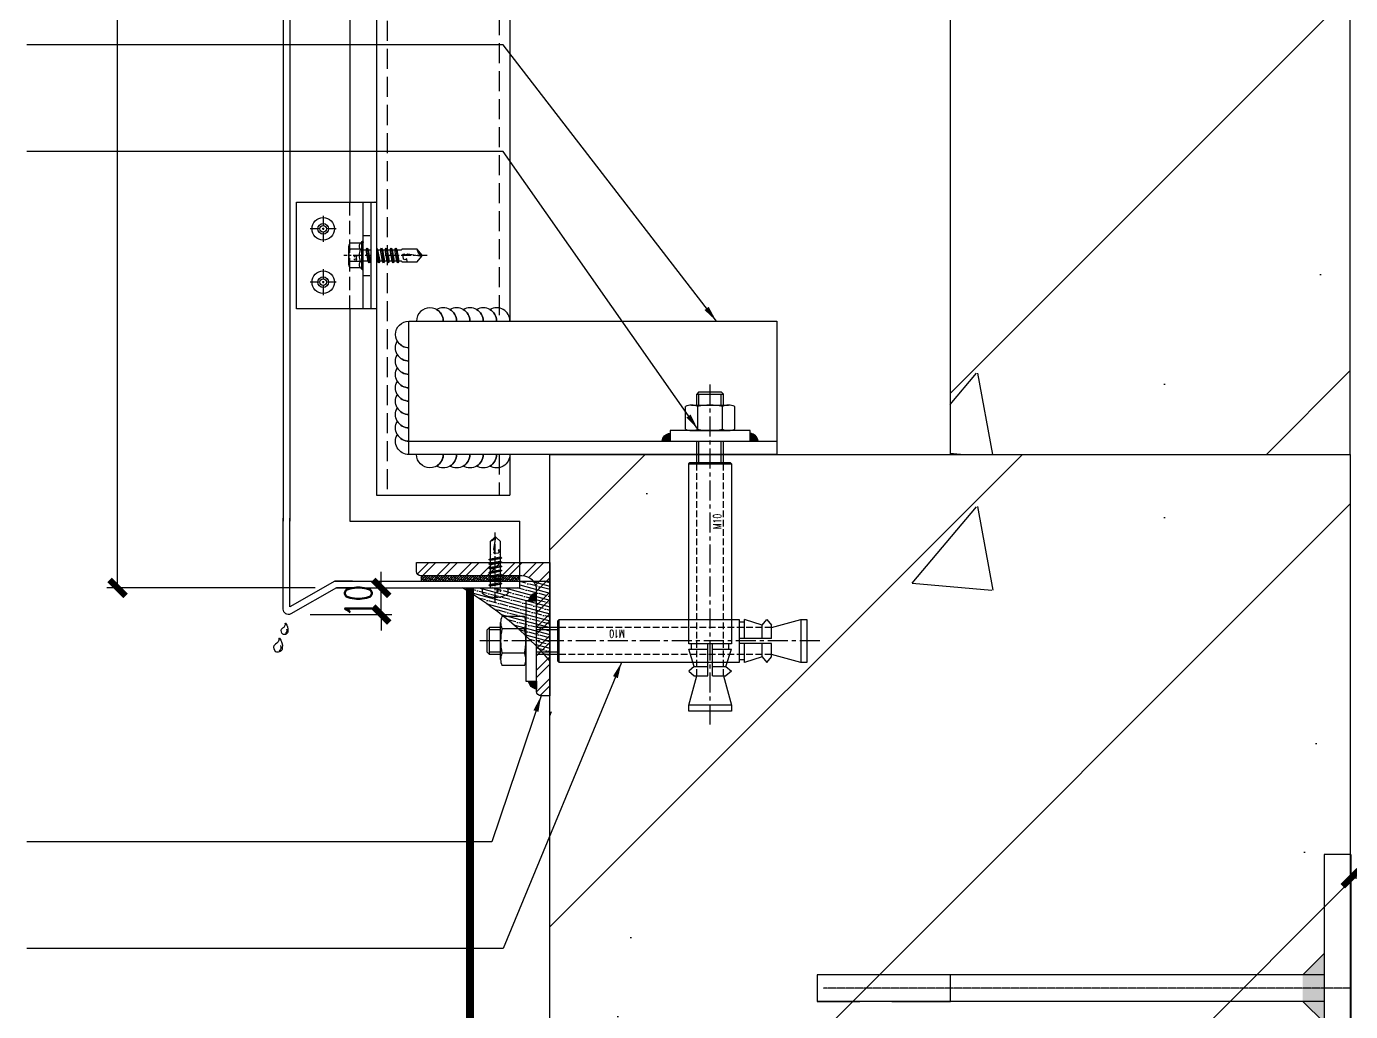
# Model space of a CAD drawing. Extents: x -160106 to 966792, y -663931 to 1550022.
# Drawn here: x -76359.7 to -75863.4, y -98954.2 to -98584.9 of the extents above; entities that cross this region are included whole.
import ezdxf
from ezdxf.enums import TextEntityAlignment as Align
from ezdxf.xclip import XClip

# ---------------------------------------------------------------- set-up
doc = ezdxf.new("R2010")
doc.units = 0
for name, pattern in [('CENTER', [2, 1.25, -0.25, 0.25, -0.25]), ('DASH', [0.35, 0.25, -0.1]), ('ZN-CENTER', [2, 1.25, -0.25, 0.25, -0.25]), ('ZN-DASH', [0.35, 0.25, -0.1])]:
    doc.linetypes.add(name, pattern=pattern)
for name, color, linetype in [('!ZN1-填充-8', 8, 'Continuous'), ('!ZN1-文字-7', 7, 'Continuous'), ('!ZN3-玻璃幕墙-4', 4, 'Continuous'), ('!ZN3-铝板幕墙-3', 3, 'Continuous'), ('!ZN4-辅助材料-1', 1, 'Continuous'), ('!ZN4-配件-11', 11, 'Continuous'), ('!ZN5-钢材投影-40', 40, 'Continuous'), ('!ZN5-钢材断面-2', 2, 'Continuous'), ('!ZN5-铝材投影-112', 112, 'Continuous'), ('!ZN5-铝材断面-6', 6, 'Continuous'), ('!ZN6-虚线-8', 8, 'ZN-DASH'), ('11紧固件', 11, 'Continuous'), ('2钢材断面', 2, 'Continuous'), ('40钢材投影', 40, 'Continuous'), ('ALT_CEN-0-30', 1, 'CENTER'), ('DIM', 173, 'Continuous'), ('Fill', 8, 'Continuous'), ('S-AXIS', 111, 'Continuous'), ('S-SHAPE', 51, 'Continuous'), ('焊缝', 8, 'Continuous')]:
    doc.layers.add(name, color=color, linetype=linetype)
doc.styles.add('DHTEXT-1', font='ROMANS.shx', dxfattribs={"width": 0.7, "bigfont": 'CHINESE.shx'})
doc.dimstyles.new('ZN4', dxfattribs={"dimscale": 4, "dimtxt": 2.5, "dimasz": 1.5, "dimexe": 1, "dimexo": 2, "dimgap": 0.9, "dimtad": 1, "dimdec": 0, "dimdsep": 46, "dimtxsty": 'DHTEXT-1', "dimblk": 'ARCHTICK', "dimcen": 2.5, "dimclrd": 173, "dimclre": 173, "dimclrt": 7, "dimazin": 2, "dimtfac": 1, "dimtix": 1, "dimtmove": 2, "dimatfit": 3, "dimfxl": 0, "dimarcsym": 0})

# ---------------------------------------------------------------- blocks, each defined once
blk = doc.blocks.new('*U1052')
at = {"color": 0, "linetype": 'CENTER', "ltscale": 3}
blk.add_line((-5.424020796972441, 2.968965134506063e-13), (20.8, 2.966515921798418e-13), dxfattribs=at)
at = {"linetype": 'ByBlock', "ltscale": 10}
for p, q in [((0, 1.789999867445902), (12.37876803610058, 1.790001182417058)), ((0.980701996714231, 2.400000000000388), (1.655298003285623, -2.399999999999794)), ((2.580701996714221, 2.400000180351707), (3.255298003285612, -2.399999819648475)), ((4.180701996714211, 2.400000360703027), (4.855298003285602, -2.399999639297155)), ((5.780701996714201, 2.400000541054347), (6.455298003285593, -2.399999458945835)), ((7.38070199671419, 2.400000721405667), (8.055298003285582, -2.399999278594515)), ((8.980701996714181, 2.400000901756987), (9.655298003285573, -2.399999098243195)), ((10.58070199671417, 2.400001082108306), (11.25529800328556, -2.399998917891875)), ((12.37911330780593, -1.789998812574835), (0, -1.790000231097596))]:
    blk.add_line(p, q, dxfattribs=at)
blk.add_lwpolyline([(-3.299999999999955, 0.4000000000003876), (-3.689993742175107, 0.3999999999999488, -0.1474780726293994), (-2.137196594791703, 4.750000000000297), (0, 4.750000000000293), (0, -4.749999999999703), (-2.137196594791703, -4.749999999999703, -0.1474780726293994), (-3.689993742175107, -0.3999999999993538), (-3.299999999999955, -0.3999999999995669)], format="xyb", close=True, dxfattribs=at)
for points in [[(1.303114339079855, -1.789999999999667), (0.6285183325084631, 1.79000000000026), (0.980701996714231, 2.40000000000016), (1.332885660919771, 1.79000000000026), (2.00748166749139, -1.789999999999667), (1.655298003285623, -2.399999999999794)], [(2.903114339079845, -1.789999819648347), (2.228518332508453, 1.79000018035158), (2.580701996714221, 2.40000018035148), (2.932885660919761, 1.79000018035158), (3.60748166749138, -1.789999819648347), (3.255298003285612, -2.399999819648475)], [(4.503114339079834, -1.789999639297027), (3.828518332508443, 1.7900003607029), (4.180701996714211, 2.4000003607028), (4.532885660919751, 1.7900003607029), (5.20748166749137, -1.789999639297027), (4.855298003285602, -2.399999639297155)], [(6.103114339079825, -1.789999458945708), (5.428518332508434, 1.79000054105422), (5.780701996714201, 2.40000054105412), (6.132885660919742, 1.79000054105422), (6.807481667491361, -1.789999458945708), (6.455298003285593, -2.399999458945835)], [(7.703114339079814, -1.789999278594388), (7.028518332508423, 1.79000072140554), (7.38070199671419, 2.40000072140544), (7.732885660919731, 1.79000072140554), (8.40748166749135, -1.789999278594388), (8.055298003285582, -2.399999278594515)], [(9.303114339079805, -1.789999098243068), (8.628518332508413, 1.790000901756859), (8.980701996714181, 2.400000901756759), (9.332885660919722, 1.790000901756859), (10.00748166749134, -1.789999098243068), (9.655298003285573, -2.399999098243195)], [(10.9031143390798, -1.789998917891748), (10.2285183325084, 1.790001082108179), (10.58070199671417, 2.400001082108079), (10.93288566091971, 1.790001082108179), (11.60748166749133, -1.789998917891748), (11.25529800328556, -2.399998917891875)]]:
    blk.add_lwpolyline(points, close=True, dxfattribs=at)
for points in [[(12.37876803610061, -1.789998373019467, -0.414213562373095), (12.51437409670666, -1.925604433625574), (12.51437409670666, -1.993407463929112), (17.43498771318855, -1.993407463929112), (19, -0.2249860862085828), (19, 0.2249893401696905), (17.43498771318764, 1.993410717890958), (12.51437409670666, 1.993410717891413), (12.51437409670666, 1.925607687586625, -0.3961024401722377), (12.37876803610058, 1.790001182417058)], [(14.28923658521796, -1.993407463929112), (14.15465446581345, -1.026745245996176), (13.70006783590713, -1.308347583106263, -0.5304615897786895), (13.01996537693003, -1.003958735079118), (12.82794170274155, 0.08506163728137572, -0.6513157956771675), (13.39763620375697, 0.4671063739168968), (13.84998178346825, 0.1810643161583467), (14.50829240067856, 0.5673457527031811), (19, -0.2249860862085828, -0.2012259957209903), (17.43498771318764, 1.993410717890958)]]:
    blk.add_lwpolyline(points, format="xyb", dxfattribs=at)
at = {"layer": 'Defpoints', "color": 0, "ltscale": 10, "style": 'DHTEXT-1', "width": 0.7}
blk.add_text('4.8', height=1, rotation=90, dxfattribs=at).set_placement((-0.4943080637851551, -1.360906739295844), align=Align.CENTER)
blk = doc.blocks.new('*U3475')
h = blk.add_hatch(color=0)
edge = h.paths.add_edge_path()
edge.add_line((-15.00000000000364, 2.999999999993179), (-15.00000000000364, 1.591615728102624e-12))
edge.add_line((-15.00000000000364, 1.591615728102624e-12), (-18.00000000000387, 2.728484105318785e-12))
edge.add_arc((-14.58609127035152, -0.4139087296600792), 3.438908729653297, 96.91290776061862, 173.0870922391965, ccw=False)
h = blk.add_hatch(color=0)
edge = h.paths.add_edge_path()
edge.add_line((14.99999999999636, 2.999999999993179), (14.99999999999636, 1.591615728102624e-12))
edge.add_line((14.99999999999636, 1.591615728102624e-12), (17.99999999999659, 2.728484105318785e-12))
edge.add_arc((14.58609127034424, -0.4139087296600792), 3.438908729653297, 6.912907760803543, 83.08709223938138)
at = {"color": 0, "linetype": 'CENTER', "ltscale": 6}
blk.add_line((-5.076897547976395e-12, -106.2153711569533), (2.046363078989089e-12, 22.5315035618338), dxfattribs=at)
at = {"linetype": 'ByBlock', "ltscale": 20}
for p, q in [((-4.166666666667254, 18.4999999997375), (-5.000000000003013, 17.66666666640901)), ((-5.000000000003013, 17.66666666640901), (4.999999999996994, 17.66666666640901)), ((-5.000000000003013, 13.49999999992667), (-5.000000000003013, 17.66666666640901)), ((-4.166666666667254, 18.4999999997375), (4.166666666664874, 18.4999999997375)), ((-4.145833333406472, 13.49999999992667), (-4.145833333406472, 17.66666666640901)), ((4.145833333414203, 13.4999999999194), (4.145833333414203, 17.66666666640901)), ((4.166666666664874, 18.4999999997375), (4.999999999996994, 17.66666666640901)), ((4.999999999996994, 13.4999999999194), (4.999999999996994, 17.66666666640901)), ((-9.23760430703146, 4.499999999996248), (-9.23760430703146, 12.99999999999625)), ((-6.92820323027513, 13.49999999999625), (6.928203230277404, 13.49999999999625)), ((-4.618802153515162, 4.499999999996248), (-4.618802153515162, 12.99999999999625)), ((4.618802153517436, 4.499999999996248), (4.618802153517436, 12.99999999999625)), ((9.237604307033735, 4.499999999996248), (9.237604307033735, 12.99999999999625)), ((-6.92820323027513, 3.999999999996248), (6.928203230277404, 3.999999999996248)), ((-5.000000000003013, -7.999999999820957), (-5.000000000003013, 1.820126271923073e-10)), ((-4.145833333406472, -7.999999999820957), (-4.145833333406472, 1.820126271923073e-10)), ((4.145833333414203, -7.999999999820957), (4.145833333414203, 1.820126271923073e-10)), ((4.999999999996994, -7.999999999820957), (4.999999999996994, 1.820126271923073e-10)), ((-7.999999999999375, -8.44444444444514), (-7.55555555555776, -7.999999999999886)), ((-7.55555555555776, -7.999999999999886), (7.555555555555372, -7.999999999999886)), ((8.000000000000625, -8.444444444452415), (7.555555555555372, -7.999999999999886))]:
    blk.add_line(p, q, dxfattribs=at)
at = {"linetype": 'DASH', "ltscale": 10}
for p, q in [((-5.000000000003087, -87.9999999999999), (-5.000000000003013, -7.999999999999886)), ((4.999999999996913, -87.9999999999999), (4.999999999996994, -7.999999999999886))]:
    blk.add_line(p, q, dxfattribs=at)
at = {"ltscale": 10}
for p, q in [((-8.000000000006732, -77.94758677210257), (-0.8888888888934723, -77.94758677210258)), ((-5.963513038755213, -84.4999999999999), (-8.000000000006725, -77.94758677210258)), ((-7.000000000006725, -77.94758677210258), (-7.000000000006725, -75.94758677210258)), ((-0.8888888888934723, -87.9999999999999), (-0.8888888888934723, -75.94758677210258)), ((0.8888888888839013, -87.9999999999999), (0.8888888888839013, -75.94758677210258)), ((0.8888888888839084, -77.94758677210258), (8.00000000000055, -77.94758677210258)), ((5.963513038749038, -84.4999999999999), (8.00000000000055, -77.94758677210258)), ((7.000000000000551, -77.94758677210258), (7.000000000000551, -75.94758677210258)), ((-5.963513038755213, -84.4999999999999), (-0.8888888888934794, -84.4999999999999)), ((-5.963513038755213, -87.9999999999999), (-0.8888888888934794, -87.99999999999989)), ((0.8888888888839013, -84.4999999999999), (5.963513038749038, -84.4999999999999)), ((0.8888888888839013, -87.99999999999989), (5.963513038749038, -87.9999999999999))]:
    blk.add_line(p, q, dxfattribs=at)
at = {"color": 0}
for points in [[(-15.00000000000273, 2.999999999993292), (-15.00000000000273, 1.13686837721616e-13), (-18.00000000000273, 2.842170943040401e-12, -0.3451779686434808)], [(14.99999999999727, 2.999999999993292), (14.99999999999727, 1.13686837721616e-13), (17.99999999999727, 2.842170943040401e-12, 0.3451779686434808)]]:
    blk.add_lwpolyline(points, format="xyb", close=True, dxfattribs=at)
at = {"linetype": 'ByBlock', "ltscale": 20}
blk.add_lwpolyline([(14.99999999999727, 1.13686837721616e-13), (14.99999999999727, 4.000000000000114), (-14.99999999999545, 4.000000000000114), (-14.99999999999545, 1.13686837721616e-13)], close=True, dxfattribs=at)
at = {"ltscale": 10}
blk.add_lwpolyline([(-8.00000000000665, -8.444444444452415), (8.000000000000625, -8.444444444452415), (8.00000000000055, -75.94758677210258), (-8.000000000006725, -75.94758677210258)], close=True, dxfattribs=at)
for points in [[(-5.963513038755213, -84.4999999999999), (-8.000000000006725, -86.2499999999999), (-5.963513038755213, -87.9999999999999)], [(5.963513038749038, -84.4999999999999), (8.00000000000055, -86.2499999999999), (5.963513038749038, -87.9999999999999)]]:
    blk.add_lwpolyline(points, dxfattribs=at)
at = {"linetype": 'ByBlock', "ltscale": 20}
for points in [[(4.999999999996913, -87.9999999999999), (7.999999999982361, -98.98046481074721), (7.999999999985999, -101.2460711060066), (-7.999999999992173, -101.2460711060066), (-7.999999999992173, -98.98046481074721), (-5.000000000003087, -87.9999999999999)], [(7.999999999982361, -98.98046481076176), (-7.999999999992173, -98.98046481076176)]]:
    blk.add_lwpolyline(points, dxfattribs=at)
for centre, radius, start, end in [((-6.92820323027513, 7.916666666664128), 5.583333333333478, 65.56730232063656, 114.4326976793634), ((1.13686837721616e-12, -8.083333333337691), 21.58333333333508, 77.64321860954969, 102.3567813904503), ((6.928203230277404, 7.916666666664128), 5.583333333333478, 65.56730232063656, 114.4326976793634), ((-6.92820323027513, 9.583333333330188), 5.583333333333478, 245.5673023206366, 294.4326976793634), ((1.13686837721616e-12, 25.58333333333201), 21.58333333333508, 257.6432186095497, 282.3567813904503), ((6.928203230277404, 9.583333333330188), 5.583333333333478, 245.5673023206366, 294.4326976793634)]:
    blk.add_arc(centre, radius, start, end, dxfattribs=at)
at = {"layer": 'Defpoints', "color": 0, "ltscale": 10, "style": 'DHTEXT-1', "width": 0.7}
blk.add_text('M10', height=3, rotation=90, dxfattribs=at).set_placement((4.219895687111702, -30.11356242580848), align=Align.CENTER)
blk = doc.blocks.new('ZT_角钢(填充)_50X50X5')
at = {"layer": '!ZN1-填充-8'}
h = blk.add_hatch(dxfattribs=at)
h.set_pattern_fill('ANSI32', color=256, scale=0.6, style=0)
h.set_pattern_definition([(45, (-11702.14548385996, -65281.3865768466), (-4.041115254481119, 4.041115254481119), []), (45, (-11699.45140585996, -65281.3865768466), (-4.041115254481119, 4.041115254481119), [])])
h.paths.add_polyline_path([(50, 3.333333333328937, 0.4142135623730951), (48.33333333333394, 5.000000000000455), (10.5, 5, -0.4142135623730951), (5, 10.5), (5, 48.33333333332848, 0.4142135623730951), (3.33333333333394, 50), (0, 50), (0, 0), (50.00000000000182, -6.821210263296962e-12)])
at = {"layer": '!ZN5-钢材断面-2'}
blk.add_lwpolyline([(0, 0), (0, 50), (3.33333333333394, 50, -0.4142135623730951), (5, 48.33333333332848), (5, 10.5, 0.4142135623730951), (10.5, 5), (48.33333333333394, 5.000000000000455, -0.4142135623730951), (50, 3.333333333328937), (50, 4.547473508864641e-13), (0, 0)], format="xyb", dxfattribs=at)
blk = doc.blocks.new('*U2368')
at = {"layer": '!ZN5-钢材断面-2', "extrusion": (0, 0, -1), "zscale": -1, "rotation": 90}
blk.add_blockref('ZT_角钢(填充)_50X50X5', (0, 0), dxfattribs=at)
blk = doc.blocks.new('20210422110448')
at = {"layer": '!ZN1-填充-8'}
h = blk.add_hatch(dxfattribs=at)
h.set_pattern_fill('ANSI35', color=256, scale=10, angle=-60.00000000000001, style=0)
h.set_pattern_definition([(344.9999999999999, (-31053.69339226773, 55056.74170589724), (0.6470476127563027, 2.414814565722671), []), (344.9999999999999, (-31052.80950879275, 55055.21077481061), (0.6470476127563027, 2.414814565722671), [3.125, -0.6249999999999999, 0, -0.6249999999999999])])
edge = h.paths.add_edge_path()
edge.add_arc((104.0851680317573, 123.9419451028516), 138.7019997034219, -138.627031067141, -120.9228051827024)
edge.add_line((32.80860395004856, 4.954987269506091), (11.34203453692317, 4.954992745362685))
edge.add_line((11.34203453692317, 4.954992745362688), (11.34203453692317, 2.454987269476987))
edge.add_line((11.34203453692317, 2.454987269476987), (-4.256184911355376e-05, 2.454987270699347))
edge.add_line((-4.256184911355376e-05, 2.454987270699348), (4.256183455942865e-05, 20.5000998468895))
edge.add_line((4.256183456163853e-05, 20.5000998468895), (0, 20.50009984543431))
edge.add_line((0, 20.50009984543431), (-1.440878070301501e-15, 32.26576216786634))
at = {"layer": 'Fill', "ltscale": 30}
h = blk.add_hatch(dxfattribs=at)
h.set_pattern_fill('ANSI38', color=256, scale=0.4, angle=-180, style=0)
h.set_pattern_definition([(225, (48.33333333331393, 2.454987269622507), (0.4490128060534578, -0.4490128060534577), []), (314.9999999999999, (48.33333333331393, 2.454987269622507), (1.347038418160373, -0.4490128060534576), [1.5875, -0.9525000000000001])])
h.paths.add_polyline_path([(48.33333333331393, 0.4549872696225066), (48.33333333331393, 2.454987269622507), (11.34203453690861, 2.454987269622507), (11.34203453690861, 0.4549872696225066)])
at = {"layer": '!ZN4-辅助材料-1'}
blk.add_line((11.34203453690861, 2.454987269622507), (-1.455191522836685e-11, 2.454987269622507), dxfattribs=at)
blk.add_arc((104.0833214066806, 123.9393433194491), 138.698818787829, 221.3726940590178, 239.0772969074575, dxfattribs=at)
at = {"layer": '11紧固件', "ltscale": 30}
blk.add_lwpolyline([(48.33333333331393, 0.4549872696225066), (48.33333333331393, 2.454987269622507), (11.34203453690861, 2.454987269622507), (11.34203453690861, 0.4549872696225066), (48.33333333331393, 0.4549872696225066)], dxfattribs=at)
at = {"layer": '!ZN4-配件-11', "xscale": -1, "rotation": 270}
blk.add_blockref('*U2368', (-1.455191522836685e-11, -4.545012730377493), dxfattribs=at)
at = {"layer": '!ZN4-配件-11', "color": 1, "rotation": 270}
for name, p in [('*U3475', (4.999999999985448, 24.87165393627947)), ('*U1052', (20.48795561530278, 4.954987269622507))]:
    blk.add_blockref(name, p, dxfattribs=at)
blk = doc.blocks.new('A$Cec10f56f')
at = {"layer": '!ZN1-填充-8'}
h = blk.add_hatch(color=252, dxfattribs=at)
h.dxf.hatch_style = 1
h.paths.add_polyline_path([(10.00000073583942, 54.9999991057266), (10.00000073583942, 62.94425072797458), (18.00873087856598, 54.99999902409036)])
h = blk.add_hatch(color=252, dxfattribs=at)
h.dxf.hatch_style = 1
h.paths.add_polyline_path([(18.00873087856598, 54.99999902409036), (18.0087308887596, 44.99999946681783), (10.00000074603304, 44.99999946681783), (10.00000073583942, 54.9999991057266)])
h = blk.add_hatch(color=252, dxfattribs=at)
h.dxf.hatch_style = 1
h.paths.add_polyline_path([(10.00000073583942, 44.99999982787995), (10.00000073583942, 37.05574820563197), (18.00873087856598, 44.99999990951619)])
h = blk.add_hatch(color=252, dxfattribs=at)
h.dxf.hatch_style = 1
h.paths.add_polyline_path([(10.00000073583942, -45.0000008942734), (10.00000073583942, -37.05574927202542), (18.00873087856598, -45.00000097590964)])
h = blk.add_hatch(color=252, dxfattribs=at)
h.dxf.hatch_style = 1
h.paths.add_polyline_path([(18.00873087856598, -45.00000097590964), (18.0087308887596, -55.00000053318217), (10.00000074603304, -55.00000053318217), (10.00000073583942, -45.0000008942734)])
h = blk.add_hatch(color=252, dxfattribs=at)
h.dxf.hatch_style = 1
h.paths.add_polyline_path([(10.00000073583942, -55.00000017212005), (10.00000073583942, -62.94425179436803), (18.00873087856598, -55.00000009048381)])
at = {"layer": '2钢材断面'}
for p, q in [((0, 100), (10, 100)), ((0, 100), (0, -100)), ((10, 100), (10.00000109216853, 45)), ((10.00000109216853, 45), (10, -44)), ((10, -44), (10, -100)), ((0, -100), (10, -100))]:
    blk.add_line(p, q, dxfattribs=at)
at = {"layer": '40钢材投影'}
for p, q in [((18.00873087856598, 54.99999902409036), (10.00000073583942, 62.94425072797458)), ((10.00000015634578, 54.9999999126303), (200, 54.99999761907384)), ((200, 55), (200, 45)), ((10, 45), (200, 45)), ((18.00873087856598, 44.99999990951619), (10.00000073583942, 37.05574820563197)), ((18.00873087856598, -45.00000097590964), (10.00000073583942, -37.05574927202542)), ((10.00000015634578, -45.0000000873697), (200, -45.00000238092616)), ((200, -45), (200, -55)), ((10, -55), (200, -55)), ((18.00873087856598, -55.00000009048381), (10.00000073583942, -62.94425179436803))]:
    blk.add_line(p, q, dxfattribs=at)
for points in [[(172, 45), (150, 45), (150, 55), (200, 55), (200, 45), (184, 45)], [(172, -55), (150, -55), (150, -45), (200, -45), (200, -55), (184, -55)]]:
    blk.add_lwpolyline(points, dxfattribs=at)
at = {"layer": 'ALT_CEN-0-30', "ltscale": 0.3}
for p, q in [((0, 50), (197.8050792769063, 50)), ((0, -50), (197.8050792769063, -50))]:
    blk.add_line(p, q, dxfattribs=at)
blk = doc.blocks.new('20180416.09092401')
at = {"layer": '!ZN4-辅助材料-1', "color": 145}
for centre, radius, start, end in [((5.127683875180082, -9.527080445579486), 3.929083365218296, 140.0494863723058, 186.0702906916663), ((2.883247738369391, -9.7754918750652), 1.248660854965156, 155.4041278257192, 236.1311261347082), ((2.174841950123664, -7.057933603813581), 0.07999999999999999, 350.8229547068942, 137.7215802089008), ((4.088982268076506, -7.206065146187029), 1.840150474213452, 175.7811619460207, 243.5576802540261), ((2.130087360768812, -9.852415617489896), 1.607830084879627, 309.5964939930162, 21.78905564979884), ((2.880203436347074, -9.552556785318302), 0.7999999999999998, 21.78905564979884, 60.87559656107204), ((2.569301465744502, -9.874517247109907), 1.350386337943727, 182.8888578461486, 295.698693372349), ((8.216526792559307, -15.71586802490492), 4.91135420652287, 140.0494863723058, 186.0702906916663), ((4.525474386231508, -12.62943447269936), 0.09999999999999998, 350.8229547068942, 137.7215802089008), ((6.918149783683475, -12.81459890066617), 2.300188092766815, 175.7811619460207, 243.5576802540261), ((5.407176244014408, -15.74771344957844), 0.9999999999999998, 21.78905564979884, 60.87559656107204), ((5.018548780761193, -16.15016402681795), 1.687982922429658, 182.8888578461486, 295.698693372349), ((5.410981621535029, -16.02638231176388), 1.560826068706444, 155.4041278257192, 236.1311261347082), ((4.469531149545219, -16.12253698979475), 2.009787606099533, 309.5964939930162, 21.78905564979884)]:
    blk.add_arc(centre, radius, start, end, dxfattribs=at)
blk = doc.blocks.new('A$Cf3634199')
at = {"layer": '!ZN3-铝板幕墙-3'}
blk.add_lwpolyline([(0.9768027840764262, -25), (-5, -25), (-22.10557280865032, -34.78885438182624, -0.5575365158990327), (-25, -33), (-25, -33), (-25, 1.114188406361791)], format="xyb", dxfattribs=at)
blk.add_lwpolyline([(0.9768027840764262, -22.5), (-5.664750713571266, -22.5), (-22.5, -32.13415873821214), (-22.5, 1.114188406361791)], dxfattribs=at)
at = {"layer": '!ZN5-铝材断面-6'}
blk.add_point((-25, -25), dxfattribs=at)
at = {"layer": '!ZN3-玻璃幕墙-4', "xscale": -1}
blk.add_blockref('20180416.09092401', (-22, -31.27194597589551), dxfattribs=at)
blk = doc.blocks.new('*U1047')
h = blk.add_hatch(color=0)
edge = h.paths.add_edge_path()
edge.add_line((-15.00000000000364, 2.999999999993179), (-15.00000000000364, 1.591615728102624e-12))
edge.add_line((-15.00000000000364, 1.591615728102624e-12), (-18.00000000000387, 2.728484105318785e-12))
edge.add_arc((-14.58609127035152, -0.4139087296600792), 3.438908729653297, 456.9129077606186, 533.0870922391964, ccw=False)
h = blk.add_hatch(color=0)
edge = h.paths.add_edge_path()
edge.add_line((14.99999999999636, 2.999999999993179), (14.99999999999636, 1.591615728102624e-12))
edge.add_line((14.99999999999636, 1.591615728102624e-12), (17.99999999999659, 2.728484105318785e-12))
edge.add_arc((14.58609127034424, -0.4139087296600792), 3.438908729653297, 6.912907760803543, 83.08709223938138)
at = {"color": 0, "linetype": 'CENTER', "ltscale": 6}
blk.add_line((-5.076897547976395e-12, -106.2153711569533), (2.046363078989089e-12, 22.5315035618338), dxfattribs=at)
at = {"linetype": 'ByBlock', "ltscale": 20}
for p, q in [((-4.166666666667254, 18.4999999997375), (-5.000000000003013, 17.66666666640901)), ((-5.000000000003013, 17.66666666640901), (4.999999999996994, 17.66666666640901)), ((-5.000000000003013, 13.49999999992667), (-5.000000000003013, 17.66666666640901)), ((-4.166666666667254, 18.4999999997375), (4.166666666664874, 18.4999999997375)), ((-4.145833333406472, 13.49999999992667), (-4.145833333406472, 17.66666666640901)), ((4.145833333414203, 13.4999999999194), (4.145833333414203, 17.66666666640901)), ((4.166666666664874, 18.4999999997375), (4.999999999996994, 17.66666666640901)), ((4.999999999996994, 13.4999999999194), (4.999999999996994, 17.66666666640901)), ((-9.23760430703146, 4.499999999996248), (-9.23760430703146, 12.99999999999625)), ((-6.92820323027513, 13.49999999999625), (6.928203230277404, 13.49999999999625)), ((-4.618802153515162, 4.499999999996248), (-4.618802153515162, 12.99999999999625)), ((4.618802153517436, 4.499999999996248), (4.618802153517436, 12.99999999999625)), ((9.237604307033735, 4.499999999996248), (9.237604307033735, 12.99999999999625)), ((-6.92820323027513, 3.999999999996248), (6.928203230277404, 3.999999999996248)), ((-5.000000000003013, -7.999999999820957), (-5.000000000003013, 1.820126271923073e-10)), ((-4.145833333406472, -7.999999999820957), (-4.145833333406472, 1.820126271923073e-10)), ((4.145833333414203, -7.999999999820957), (4.145833333414203, 1.820126271923073e-10)), ((4.999999999996994, -7.999999999820957), (4.999999999996994, 1.820126271923073e-10)), ((-7.999999999999375, -8.44444444444514), (-7.55555555555776, -7.999999999999886)), ((-7.55555555555776, -7.999999999999886), (7.555555555555372, -7.999999999999886)), ((8.000000000000625, -8.444444444452415), (7.555555555555372, -7.999999999999886))]:
    blk.add_line(p, q, dxfattribs=at)
at = {"linetype": 'DASH', "ltscale": 10}
for p, q in [((-5.000000000003087, -87.9999999999999), (-5.000000000003013, -7.999999999999886)), ((4.999999999996913, -87.9999999999999), (4.999999999996994, -7.999999999999886))]:
    blk.add_line(p, q, dxfattribs=at)
at = {"ltscale": 10}
for p, q in [((-8.000000000006732, -77.94758677210257), (-0.8888888888934723, -77.94758677210258)), ((-5.963513038755213, -84.4999999999999), (-8.000000000006725, -77.94758677210258)), ((-7.000000000006725, -77.94758677210258), (-7.000000000006725, -75.94758677210258)), ((-0.8888888888934723, -87.9999999999999), (-0.8888888888934723, -75.94758677210258)), ((0.8888888888839013, -87.9999999999999), (0.8888888888839013, -75.94758677210258)), ((0.8888888888839084, -77.94758677210258), (8.00000000000055, -77.94758677210258)), ((5.963513038749038, -84.4999999999999), (8.00000000000055, -77.94758677210258)), ((7.000000000000551, -77.94758677210258), (7.000000000000551, -75.94758677210258)), ((-5.963513038755213, -84.4999999999999), (-0.8888888888934794, -84.4999999999999)), ((-5.963513038755213, -87.9999999999999), (-0.8888888888934794, -87.99999999999989)), ((0.8888888888839013, -84.4999999999999), (5.963513038749038, -84.4999999999999)), ((0.8888888888839013, -87.99999999999989), (5.963513038749038, -87.9999999999999))]:
    blk.add_line(p, q, dxfattribs=at)
at = {"color": 0}
for points in [[(-15.00000000000273, 2.999999999993292), (-15.00000000000273, 1.13686837721616e-13), (-18.00000000000273, 2.842170943040401e-12, -0.3451779686434808)], [(14.99999999999727, 2.999999999993292), (14.99999999999727, 1.13686837721616e-13), (17.99999999999727, 2.842170943040401e-12, 0.3451779686434808)]]:
    blk.add_lwpolyline(points, format="xyb", close=True, dxfattribs=at)
at = {"linetype": 'ByBlock', "ltscale": 20}
blk.add_lwpolyline([(14.99999999999727, 1.13686837721616e-13), (14.99999999999727, 4.000000000000114), (-14.99999999999545, 4.000000000000114), (-14.99999999999545, 1.13686837721616e-13)], close=True, dxfattribs=at)
at = {"ltscale": 10}
blk.add_lwpolyline([(-8.00000000000665, -8.444444444452415), (8.000000000000625, -8.444444444452415), (8.00000000000055, -75.94758677210258), (-8.000000000006725, -75.94758677210258)], close=True, dxfattribs=at)
for points in [[(-5.963513038755213, -84.4999999999999), (-8.000000000006725, -86.2499999999999), (-5.963513038755213, -87.9999999999999)], [(5.963513038749038, -84.4999999999999), (8.00000000000055, -86.2499999999999), (5.963513038749038, -87.9999999999999)]]:
    blk.add_lwpolyline(points, dxfattribs=at)
at = {"linetype": 'ByBlock', "ltscale": 20}
for points in [[(4.999999999996913, -87.9999999999999), (7.999999999982361, -98.98046481074721), (7.999999999985999, -101.2460711060066), (-7.999999999992173, -101.2460711060066), (-7.999999999992173, -98.98046481074721), (-5.000000000003087, -87.9999999999999)], [(7.999999999982361, -98.98046481076176), (-7.999999999992173, -98.98046481076176)]]:
    blk.add_lwpolyline(points, dxfattribs=at)
for centre, radius, start, end in [((-6.92820323027513, 7.916666666664128), 5.583333333333478, 65.56730232063656, 114.4326976793634), ((1.13686837721616e-12, -8.083333333337691), 21.58333333333508, 77.64321860954969, 102.3567813904503), ((6.928203230277404, 7.916666666664128), 5.583333333333478, 65.56730232063656, 114.4326976793634), ((-6.92820323027513, 9.583333333330188), 5.583333333333478, 245.5673023206366, 294.4326976793634), ((1.13686837721616e-12, 25.58333333333201), 21.58333333333508, 257.6432186095497, 282.3567813904503), ((6.928203230277404, 9.583333333330188), 5.583333333333478, 245.5673023206366, 294.4326976793634)]:
    blk.add_arc(centre, radius, start, end, dxfattribs=at)
at = {"layer": 'Defpoints', "color": 0, "ltscale": 10, "style": 'DHTEXT-1', "width": 0.7}
blk.add_text('M10', height=3, rotation=90, dxfattribs=at).set_placement((4.219895687111702, -30.11356242580848), align=Align.CENTER)
blk = doc.blocks.new('*U1991')
at = {"ltscale": 10}
for p, q in [((-0.5504878062047283, -5.115541284646254), (-0.5504878062065472, 5.115530008962667)), ((-0.1698801084603474, 5.480866579516958), (1.167940990853822e-05, 4.83959058622783)), ((-5.449999999999818, -3.464101413275086), (-5.449999999999818, 3.464101817001181)), ((-1.015572715537019, 4.618802355381165), (-4.949999999997999, 4.618802355381165)), ((-1.015583010001137, 2.309401278621424), (-4.949999999997999, 2.309401278624835)), ((0, -4.839613541317005), (0, 4.8396139450431)), ((0, 2.084999581674395), (14.28830168384373, 2.085001969002848)), ((1.419619596213958, 2.729999885991237), (2.200602679755074, -2.730000114008757)), ((3.219619596213958, 2.729999881768008), (4.000602679755074, -2.730000118231986)), ((5.019619596213958, 2.729999877544779), (5.800602679755074, -2.730000122455214)), ((6.819619596213958, 2.729999873321551), (7.600602679755074, -2.730000126678443)), ((8.619619596213958, 2.729999869098322), (9.400602679755075, -2.730000130901672)), ((10.41961959621396, 2.729999864875094), (11.20060267975507, -2.7300001351249)), ((12.21961959621396, 2.729999860651865), (13.00060267975507, -2.730000139348129)), ((-1.015583010002956, -2.30940087489533), (-4.94999999999618, -2.30940087489874)), ((-1.015583010001137, -4.618801951655071), (-4.949999999999818, -4.618801951654161)), ((-0.1698801084603474, -5.480877855198726), (1.167940990853822e-05, -4.839601861909371)), ((14.28834179297628, -2.085001744372565), (0, -2.084999717997933))]:
    blk.add_line(p, q, dxfattribs=at)
at = {"color": 0, "linetype": 'ZN-CENTER', "ltscale": 3}
blk.add_line((23.99999999999994, 2.188255855140087e-07), (-7.276562432845615, -1.533137051807418e-07), dxfattribs=at)
at = {"ltscale": 10}
for points in [[(1.828211756127738, -2.085000114008789), (1.047228672586622, 2.084999885991241), (1.419619596213901, 2.729999885991095), (1.792010519841123, 2.084999885991241), (2.57299360338241, -2.085000114008761), (2.200602679755074, -2.730000114008771)], [(3.628211756127738, -2.085000118232018), (2.847228672586622, 2.084999881768012), (3.219619596213901, 2.729999881767866), (3.592010519841123, 2.084999881768012), (4.37299360338241, -2.085000118231989), (4.000602679755074, -2.730000118232)], [(5.428211756127738, -2.085000122455247), (4.647228672586622, 2.084999877544783), (5.019619596213901, 2.729999877544637), (5.392010519841123, 2.084999877544783), (6.17299360338241, -2.085000122455218), (5.800602679755074, -2.730000122455229)], [(7.228211756127738, -2.085000126678475), (6.447228672586622, 2.084999873321555), (6.819619596213901, 2.729999873321409), (7.192010519841123, 2.084999873321555), (7.97299360338241, -2.085000126678447), (7.600602679755074, -2.730000126678457)], [(9.028211756127739, -2.085000130901704), (8.247228672586623, 2.084999869098326), (8.619619596213902, 2.72999986909818), (8.992010519841124, 2.084999869098326), (9.77299360338241, -2.085000130901676), (9.400602679755075, -2.730000130901686)], [(10.82821175612774, -2.085000135124933), (10.04722867258662, 2.084999864875098), (10.4196195962139, 2.729999864874951), (10.79201051984112, 2.084999864875098), (11.57299360338241, -2.085000135124904), (11.20060267975507, -2.730000135124914)], [(12.62821175612774, -2.085000139348161), (11.84722867258662, 2.084999860651869), (12.2196195962139, 2.729999860651723), (12.59201051984112, 2.084999860651869), (13.37299360338241, -2.085000139348133), (13.00060267975507, -2.730000139348143)]]:
    blk.add_lwpolyline(points, close=True, dxfattribs=at)
for points in [[(14.28755614132959, -2.084999790480305, -0.414213562373095), (14.44551068678416, -2.242954335934877), (14.44551068678416, -2.321931608662732), (20.17706341883141, -2.321931608662732), (21.99999672497771, -0.2620664843346907), (21.99999672497771, 0.2620669033741529), (20.1770634188305, 2.321932027703048), (14.44551068678416, 2.321932027703616), (14.44551068678416, 2.242954754974284, -0.414213562373095), (14.28755614132959, 2.085000209519654)], [(16.51287844574838, -2.321931608662732), (16.35611659158181, -1.195959136936376), (15.82661205339483, -1.523970797760166, -0.5304615897786895), (15.03442566961419, -1.169417307181045), (14.81075563571315, 0.0990784896746442, -0.6513157956771675), (15.47433833661651, 0.5440859063701903), (16.0012324895205, 0.2109028390927443), (16.76803563861736, 0.6608451827776259), (21.99999672497771, -0.2620664843346907, -0.2012259957209903), (20.1770634188305, 2.321932027703048)]]:
    blk.add_lwpolyline(points, format="xyb", dxfattribs=at)
for centre, radius, start, end in [((7.477939400387186, -2.867559875829768), 11.3218976996017, 132.4921501626091, 138.6063620026382), ((-3.866666666665878, 3.464101817001181), 1.583333333333237, 133.1735511071865, 226.8264488928781), ((0.1333333333341216, 2.018612281773358e-07), 5.583333333333248, 155.5673023206315, 204.4326976793683), ((0.06775032333098352, 3.464101817001181), 1.583333333333237, 133.1735511071865, 226.8264488928781), ((4.067750323330984, 2.018612281773358e-07), 5.583333333333248, 155.5673023206315, 204.4326976793683), ((-3.866666666665878, -3.464101413275086), 1.583333333333237, 133.1735511071865, 226.8264488927399), ((0.06775032333098352, -3.464101413275086), 1.583333333333237, 133.1735511071865, 226.8264488927399), ((7.477939400387186, 2.867548600148227), 11.3218976996017, 221.3935592101043, 227.5078498373909)]:
    blk.add_arc(centre, radius, start, end, dxfattribs=at)
at = {"layer": 'Defpoints', "color": 0, "ltscale": 10, "style": 'DHTEXT-1', "width": 0.7}
blk.add_text('5.5', height=1, rotation=90, dxfattribs=at).set_placement((-2.461643067588102, -0.9299515093815011), align=Align.CENTER)
blk = doc.blocks.new('*U2070')
at = {"color": 0, "linetype": 'CENTER', "ltscale": 3}
for p, q in [((4.884922855083761, 5.329070518200751e-14), (-4.884922855083761, 5.329070518200751e-14)), ((0, 4.884922855083778), (0, -4.884922855083708))]:
    blk.add_line(p, q, dxfattribs=at)
at = {"linetype": 'ByBlock', "ltscale": 10}
for radius in [4.199999809265137, 2, 1.225000023841858]:
    blk.add_circle((0, 5.329070518200751e-14), radius, dxfattribs=at)
blk = doc.blocks.new('*U2372')
at = {"layer": '!ZN1-填充-8'}
h = blk.add_hatch(dxfattribs=at)
h.set_pattern_fill('NET3', color=256, scale=0.75, angle=180, style=0)
h.set_pattern_definition([(180, (-1731.7059275028, 294.7401969027198), (-2.916190190469635e-16, -2.38125), []), (240, (-1731.7059275028, 294.7401969027198), (2.062222992761694, -1.190625), []), (299.9999999999999, (-1731.7059275028, 294.7401969027198), (2.062222992761694, 1.190624999999999), [])])
h.paths.add_polyline_path([(20, 0), (-20, 0), (-20, -2), (20, -2)])
at = {"ltscale": 0.125}
blk.add_wipeout([(-20, -30.000000000020236), (20, -30.000000000020236), (19.999999999999996, -5), (-20.000000000000004, -4.999999999971351)], dxfattribs=at).dxf.layer = '!ZN6-虚线-8'
at = {"layer": '!ZN5-铝材投影-112', "ltscale": 0.25}
blk.add_line((-20, -5), (20, -5), dxfattribs=at)
at = {"layer": '!ZN5-铝材投影-112'}
blk.add_lwpolyline([(20, -2), (-20, -2), (-20, -30.00000000002228), (20, -30.00000000002228)], close=True, dxfattribs=at)
at = {"layer": '!ZN6-虚线-8', "linetype": 'ZN-DASH', "ltscale": 10}
for p, q in [((-7.5, -5), (-7.500000000007276, -2.000000000001364)), ((7.5, -5.000000000029274), (7.500000000017053, -2.000000000030639))]:
    blk.add_line(p, q, dxfattribs=at)
at = {"layer": '!ZN6-虚线-8', "color": 8, "linetype": 'ZN-DASH', "ltscale": 20}
blk.add_line((-20, -10.00004941924908), (20, -10.00004941924908), dxfattribs=at)
at = {"layer": '!ZN4-配件-11', "color": 1, "xscale": -1, "rotation": 270}
for name, p in [('*U1991', (0, -4.999999999985675)), ('*U2070', (-10, -20.00000000002228)), ('*U2070', (9.999999999976126, -20.00000000001597))]:
    blk.add_blockref(name, p, dxfattribs=at)
at = {"ltscale": 0.25}
blk.add_wipeout([(20, 7.105427357601002e-15), (20, -2.000000000001357), (-20, -2.000000000001357), (-20, 7.105427357601002e-15)], dxfattribs=at).dxf.layer = '!ZN4-辅助材料-1'
at = {"layer": '!ZN4-辅助材料-1'}
blk.add_lwpolyline([(20, 0), (-20, 0), (-20, -2), (20, -2)], close=True, dxfattribs=at)
blk = doc.blocks.new('20250825140909')
at = {"layer": 'S-AXIS'}
h = blk.add_hatch(dxfattribs=at)
h.set_pattern_fill('AN31C', color=8, scale=500)
h.set_pattern_definition([(45, (21170.36970331238, -828429.2702183069), (-70.71067811865477, 70.71067811865477), []), (49.99999999999999, (21170.36970331238, -828429.2702183069), (358.6300913003767, -31.37606749129757), [37.5, -412.5]), (355, (21170.36970331238, -828429.2702183069), (-69.37566680649998, 376.0960668500059), [30, -330]), (100.4514, (21200.25554331238, -828431.884888307), (289.2546908570108, 344.7197710304768), [31.870095, -350.571056]), (46.18420000000001, (21170.36970331238, -828329.2702183069), (533.6205243128221, -82.759507164509), [56.25, -618.75]), (96.6356, (21214.83807581238, -828336.1668718071), (467.3313527743517, 487.0589354502209), [47.805144, -525.8565]), (351.1842, (21170.36970331238, -828329.2702183069), (467.3309725668137, 487.0593004626623), [45, -495]), (21, (21220.36970331238, -828354.2702183069), (298.4535260592308, -201.3094453326694), [37.5, -412.5]), (326.0000000000001, (21220.36970331238, -828354.2702183069), (121.6576659607909, 362.5750225234265), [30, -330]), (71.4514, (21245.24081981237, -828371.0460213069), (420.111314290745, 161.2652483549761), [31.870095, -350.571056]), (37.50000000000001, (21170.36970331238, -828429.2702183069), (6.079927658645317, 166.4469269156557), [0, -326, 0, -335, 0, -331.25]), (7.499999999999999, (21170.36970331238, -828429.2702183069), (131.5347687210743, 197.2058559411801), [0, -191, 0, -318.5, 0, -126.25]), (327.5, (21058.86970331238, -828429.2702183069), (266.9112180862044, -11.27743586718985), [0, -125, 0, -390, 0, -517.5]), (317.5, (21008.86970331238, -828429.2702183069), (291.5930846711931, 50.05249116615885), [0, -162.5, 0, -259, 0, -367.5])])
h.paths.add_polyline_path([(200.0000136785675, 14400), (50.00001367856748, 14400), (50.00001367856748, 13950), (200.0000136785675, 13950)])
h = blk.add_hatch(dxfattribs=at)
h.set_pattern_fill('AN31C', color=8, scale=500)
h.set_pattern_definition([(45, (21170.36970331238, -828479.2702183069), (-70.71067811865477, 70.71067811865477), []), (49.99999999999999, (21170.36970331238, -828479.2702183069), (358.6300913003767, -31.37606749129757), [37.5, -412.5]), (355, (21170.36970331238, -828479.2702183069), (-69.37566680649998, 376.0960668500059), [30, -330]), (100.4514, (21200.25554331238, -828481.884888307), (289.2546908570108, 344.7197710304768), [31.870095, -350.571056]), (46.18420000000001, (21170.36970331238, -828379.2702183069), (533.6205243128221, -82.759507164509), [56.25, -618.75]), (96.6356, (21214.83807581238, -828386.1668718071), (467.3313527743517, 487.0589354502209), [47.805144, -525.8565]), (351.1842, (21170.36970331238, -828379.2702183069), (467.3309725668137, 487.0593004626623), [45, -495]), (21, (21220.36970331238, -828404.2702183069), (298.4535260592308, -201.3094453326694), [37.5, -412.5]), (326.0000000000001, (21220.36970331238, -828404.2702183069), (121.6576659607909, 362.5750225234265), [30, -330]), (71.4514, (21245.24081981237, -828421.0460213069), (420.111314290745, 161.2652483549761), [31.870095, -350.571056]), (37.50000000000001, (21170.36970331238, -828479.2702183069), (6.079927658645317, 166.4469269156557), [0, -326, 0, -335, 0, -331.25]), (7.499999999999999, (21170.36970331238, -828479.2702183069), (131.5347687210743, 197.2058559411801), [0, -191, 0, -318.5, 0, -126.25]), (327.5, (21058.86970331238, -828479.2702183069), (266.9112180862044, -11.27743586718985), [0, -125, 0, -390, 0, -517.5]), (317.5, (21008.86970331238, -828479.2702183069), (291.5930846711931, 50.05249116615885), [0, -162.5, 0, -259, 0, -367.5])])
h.paths.add_polyline_path([(200.0000136785675, 13950), (50.00001367856748, 13950), (-99.99998632143252, 13950), (-99.99998632143252, 13200), (200.0000136785675, 13200)])
at = {"layer": '!ZN3-铝板幕墙-3'}
for p, q in [((-199.9999863214325, 14450.00000087384), (-199.9999863214325, 13925.00000087384)), ((-197.4999863214325, 14447.62187782454), (-197.4999863214325, 13925.00000087384)), ((-174.9999863214325, 14426.21877038071), (-174.9999863214325, 13925.00000087384)), ((-111.3420208583411, 13900.00000087384), (-111.3420208583411, 13925.00000087384))]:
    blk.add_line(p, q, dxfattribs=at)
at = {"layer": '!ZN3-铝板幕墙-3', "ltscale": 1000}
for p, q in [((-174.9999863214325, 13925.00000087384), (-111.3420208583411, 13925.00000087384)), ((-180.6647370349965, 13902.50000087384), (-111.3420208583411, 13902.50000087384)), ((-179.9999863214325, 13900.00000087384), (-111.3420208583557, 13900.00000087384))]:
    blk.add_line(p, q, dxfattribs=at)
at = {"layer": '!ZN5-钢材投影-40'}
for p, q in [((-114.9999863214325, 14419.20627818347), (-114.9999863214325, 14000.00000106261)), ((-164.9999863214325, 14416.70627818347), (-164.9999863214325, 13934.70975389925)), ((-114.9999863214325, 13950.00000106261), (-114.9999863214325, 13934.70975389925))]:
    blk.add_line(p, q, dxfattribs=at)
at = {"layer": '!ZN5-钢材投影-40', "ltscale": 1000}
for p, q in [((-152.8905391774606, 13955.00000106261), (-14.99998632143252, 13955.00000106261)), ((-164.9999863214325, 13934.70975389925), (-114.9999863214325, 13934.70975389925))]:
    blk.add_line(p, q, dxfattribs=at)
blk.add_lwpolyline([(-152.8905391774606, 14000.00000106261), (-14.99998632143252, 14000.00000106261), (-14.99998632143252, 13950.00000106261), (-152.8905391774606, 13950.00000106261)], close=True, dxfattribs=at)
at = {"layer": '!ZN6-虚线-8', "ltscale": 30}
for p, q in [((-118.9999863214325, 14419.20627818347), (-118.9999863214325, 14000.00000106261)), ((-160.9999863214325, 14417.00627818346), (-160.9999863214325, 13934.70975389925)), ((-118.9999863214325, 13950.00000106261), (-118.9999863214325, 13934.70975389925))]:
    blk.add_line(p, q, dxfattribs=at)
at = {"color": 4, "linetype": 'ZN-DASH', "ltscale": 30, "const_width": 3}
blk.add_lwpolyline([(-129.9999863214325, 13900.00000087384), (-129.9999863214325, 13246.30193393538), (-1471.656200154655, 12665.08775665241)], dxfattribs=at)
at = {"layer": 'S-SHAPE'}
for points in [[(200.0000136785675, 14400), (50.00001367856748, 14400), (50.00001367856748, 13950), (200.0000136785675, 13950)], [(-99.99998632143252, 13950), (200.0000136785675, 13950), (200.0000136785675, 13200), (-99.99998632143252, 13200)]]:
    blk.add_lwpolyline(points, close=True, dxfattribs=at)
at = {"layer": '焊缝', "ltscale": 1000}
for points in [[(-114.9999863214325, 14000.00000106261, 0.5773502691896255), (-122.4999863214325, 14004.33012808152, -0.2679491924311228), (-119.9999863214325, 14000.00000106261, 0.5773502691896255), (-127.4999863214325, 14004.33012808152, -0.2679491924311228), (-124.9999863214325, 14000.00000106261, 0.5773502691896255), (-132.4999863214325, 14004.33012808152, -0.2679491924311228), (-129.9999863214325, 14000.00000106261, 0.5773502691896255), (-137.4999863214325, 14004.33012808152, -0.2679491924311228), (-134.9999863214325, 14000.00000106261, 0.5773502691896255), (-142.4999863214325, 14004.33012808152, -0.2679491924311228), (-139.9999863214325, 14000.00000106261, 0.9999999999999999), (-149.9999863214325, 14000.00000106261, 0.9999999999999999)], [(-152.8905391774606, 13950.00000106261, -0.5773502691896255), (-157.2206661963719, 13957.50000106261, 0.2679491924311229), (-152.8905391774606, 13955.00000106261, -0.5773502691896255), (-157.2206661963719, 13962.50000106261, 0.2679491924311229), (-152.8905391774606, 13960.00000106261, -0.5773502691896255), (-157.2206661963719, 13967.50000106261, 0.2679491924311229), (-152.8905391774606, 13965.00000106261, -0.5773502691896255), (-157.2206661963719, 13972.50000106261, 0.2679491924311229), (-152.8905391774606, 13970.00000106261, -0.5773502691896255), (-157.2206661963719, 13977.50000106261, 0.2679491924311229), (-152.8905391774606, 13975.00000106261, -0.5773502691896255), (-157.2206661963719, 13982.50000106261, 0.2679491924311229), (-152.8905391774606, 13980.00000106261, -0.5773502691896255), (-157.2206661963719, 13987.50000106261, 0.2679491924311229), (-152.8905391774606, 13985.00000106261, -0.5773502691896255), (-157.2206661963719, 13992.50000106261, 0.2679491924311229), (-152.8905391774606, 13990.00000106261, -0.9999999999999999), (-152.8905391774606, 14000.00000106261, -0.9999999999999999)], [(-114.9999863214325, 13950.00000106261, -0.5773502691896255), (-122.4999863214325, 13945.6698740437, 0.2679491924311228), (-119.9999863214325, 13950.00000106261, -0.5773502691896255), (-127.4999863214325, 13945.6698740437, 0.2679491924311228), (-124.9999863214325, 13950.00000106261, -0.5773502691896255), (-132.4999863214325, 13945.6698740437, 0.2679491924311228), (-129.9999863214325, 13950.00000106261, -0.5773502691896255), (-137.4999863214325, 13945.6698740437, 0.2679491924311228), (-134.9999863214325, 13950.00000106261, -0.5773502691896255), (-142.4999863214325, 13945.6698740437, 0.2679491924311228), (-139.9999863214325, 13950.00000106261, -0.9999999999999999), (-149.9999863214325, 13950.00000106261, -0.9999999999999999)]]:
    blk.add_lwpolyline(points, format="xyb", dxfattribs=at)
at = {"layer": '!ZN1-文字-7', "ltscale": 20, "rotation": 180}
blk.add_blockref('20210422110448', (-99.99998632143252, 13904.95498814347), dxfattribs=at)
at = {"layer": '!ZN3-铝板幕墙-3', "ltscale": 1000}
blk.add_blockref('A$Cf3634199', (-174.9999863214325, 13925.00000087384), dxfattribs=at)
at = {"layer": '!ZN4-配件-11', "color": 1, "ltscale": 50}
blk.add_blockref('*U1047', (-39.99998632143252, 13955.00000106261), dxfattribs=at)
at = {"layer": '40钢材投影', "color": 2, "ltscale": 500, "xscale": -1, "rotation": 359.9999999933083}
blk.add_blockref('A$Cec10f56f', (200.1673806422623, 13700.00000106261), dxfattribs=at)
at = {"xscale": -1, "rotation": 270}
blk.add_blockref('*U2372', (-164.9999863214325, 14024.5947318984), dxfattribs=at)
blk = doc.blocks.new('_ArchTick')
at = {"color": 0, "linetype": 'ByBlock', "const_width": 0.4}
blk.add_lwpolyline([(-0.5, -0.5), (0.5, 0.5)], dxfattribs=at)
blk = doc.blocks.new('*D1237')
at = {"layer": 'Defpoints', "color": 0, "ltscale": 40, "transparency": 16777216}
for p in [(-75863.32583098696, -98904.16136634955), (-75863.32583098696, -98935.35276146635), (-75603.00804964785, -98935.35276146635)]:
    blk.add_point(p, dxfattribs=at)
at = {"layer": 'DIM', "color": 173, "linetype": 'ByBlock', "lineweight": -2, "ltscale": 40, "transparency": 16777216}
for p, q in [((-75863.32583098696, -98927.35276146635), (-75863.32583098696, -98900.16136634955)), ((-75603.00804964785, -98927.35276146635), (-75603.00804964785, -98900.16136634955)), ((-75603.00804964785, -98904.16136634955), (-75863.32583098696, -98904.16136634955))]:
    blk.add_line(p, q, dxfattribs=at)
at = {"layer": 'DIM', "color": 173, "lineweight": -2, "ltscale": 40, "transparency": 16777216, "xscale": 6, "yscale": 6, "zscale": 6, "rotation": 180}
blk.add_blockref('_ArchTick', (-75863.32583098696, -98904.16136634955), dxfattribs=at)
at = {"layer": 'DIM', "color": 173, "lineweight": -2, "ltscale": 40, "transparency": 16777216, "xscale": 6, "yscale": 6, "zscale": 6}
blk.add_blockref('_ArchTick', (-75603.00804964785, -98904.16136634955), dxfattribs=at)
at = {"layer": 'DIM', "color": 7, "ltscale": 40, "transparency": 16777216, "insert": (-75733.1669403174, -98895.56136634955), "char_height": 10, "attachment_point": 5, "style": 'DHTEXT-1'}
blk.add_mtext('260', dxfattribs=at)
blk = doc.blocks.new('*D1238')
at = {"layer": 'Defpoints', "color": 0, "ltscale": 40, "transparency": 16777216}
for p in [(-76325.57989628651, -98245.35276165631), (-76263.4931979577, -98245.35276165631), (-76243.4931979577, -98795.35276165634)]:
    blk.add_point(p, dxfattribs=at)
at = {"layer": 'DIM', "color": 173, "linetype": 'ByBlock', "lineweight": -2, "ltscale": 40, "transparency": 16777216}
for p, q in [((-76271.4931979577, -98245.35276165631), (-76329.57989628651, -98245.35276165631)), ((-76325.5798962865, -98795.35276165634), (-76325.57989628651, -98245.35276165631)), ((-76251.4931979577, -98795.35276165634), (-76329.5798962865, -98795.35276165634))]:
    blk.add_line(p, q, dxfattribs=at)
at = {"layer": 'DIM', "color": 173, "lineweight": -2, "ltscale": 40, "transparency": 16777216, "xscale": 6, "yscale": 6, "zscale": 6}
for p, rotation in [((-76325.57989628651, -98245.35276165631), 90), ((-76325.5798962865, -98795.35276165634), 270)]:
    blk.add_blockref('_ArchTick', p, dxfattribs=dict(at, rotation=rotation))
at = {"layer": 'DIM', "color": 7, "ltscale": 40, "transparency": 16777216, "insert": (-76334.17989628651, -98520.35276165628), "char_height": 10, "attachment_point": 5, "rotation": 90, "style": 'DHTEXT-1'}
blk.add_mtext('550', dxfattribs=at)
blk = doc.blocks.new('*D1240')
at = {"layer": 'Defpoints', "color": 0, "ltscale": 40, "transparency": 16777216}
for p in [(-76243.4931979577, -98795.35276165634), (-76226.73284041454, -98795.35276165634), (-76261.37495305906, -98805.3492631324)]:
    blk.add_point(p, dxfattribs=at)
at = {"layer": 'DIM', "color": 173, "linetype": 'ByBlock', "lineweight": -2, "ltscale": 40, "transparency": 16777216}
for p, q in [((-76226.73284041454, -98795.35276165634), (-76226.73284041454, -98789.35276165634)), ((-76235.4931979577, -98795.35276165634), (-76222.73284041454, -98795.35276165634)), ((-76226.73284041454, -98805.3492631324), (-76226.73284041454, -98795.35276165634)), ((-76253.37495305906, -98805.3492631324), (-76222.73284041454, -98805.3492631324)), ((-76226.73284041454, -98805.3492631324), (-76226.73284041454, -98811.3492631324))]:
    blk.add_line(p, q, dxfattribs=at)
at = {"layer": 'DIM', "color": 173, "lineweight": -2, "ltscale": 40, "transparency": 16777216, "xscale": 6, "yscale": 6, "zscale": 6}
for p, rotation in [((-76226.73284041454, -98795.35276165634), 270), ((-76226.73284041454, -98805.3492631324), 90)]:
    blk.add_blockref('_ArchTick', p, dxfattribs=dict(at, rotation=rotation))
at = {"layer": 'DIM', "color": 7, "ltscale": 40, "transparency": 16777216, "insert": (-76235.33284041456, -98800.35101239433), "char_height": 10, "attachment_point": 5, "rotation": 90, "style": 'DHTEXT-1'}
blk.add_mtext('10', dxfattribs=at)

msp = doc.modelspace()

# ---------------------------------------------------------------- block references
at = {"ltscale": 1000}
ref = msp.add_blockref('20250825140909', (-76063.49321163623, -112695.3527625301), dxfattribs=at)
XClip(ref).set_block_clipping_path([(-554.0030963641475, 13208.296405653295), (941.051191519211, 14591.785151737618)])

# ---------------------------------------------------------------- next in the draw order: dimensions: what is measured, and where the dimension line sits
at = {"layer": 'DIM', "ltscale": 40}
for base, p1, p2, picture, middle in [((-76325.57989628651, -98245.35276165631), (-76243.49319795766, -98795.35276165628), (-76263.49319795766, -98245.35276165628), '*D1238', (-76334.17989628651, -98520.35276165628)), ((-76226.73284041454, -98795.35276165634), (-76261.37495305903, -98805.34926313235), (-76243.49319795766, -98795.35276165628), '*D1240', (-76235.33284041456, -98800.35101239433))]:
    dim = msp.add_linear_dim(base=base, p1=p1, p2=p2, angle=90, dimstyle='ZN4', dxfattribs=at)
    dim.commit()
    dim.dimension.update_dxf_attribs({"geometry": picture, "text_midpoint": middle})
dim = msp.add_linear_dim(base=(-75863.32583098696, -98904.16136634955), p1=(-75603.00804964785, -98935.35276146635), p2=(-75863.32583098696, -98935.35276146635), dimstyle='ZN4', dxfattribs=at)
dim.commit()
dim.dimension.update_dxf_attribs({"geometry": '*D1237', "text_midpoint": (-75733.1669403174, -98895.56136634955)})

# ---------------------------------------------------------------- next in the draw order: leaders
at = {"layer": 'DIM'}
for points in [[(-76101.1186835391, -98695.35276146751), (-76181.05029514455, -98591.78725471103), (-76359.57936255768, -98591.78725471103)], [(-76108.11200011121, -98735.85276146751), (-76181.05029514455, -98631.78725471103), (-76359.57936255768, -98631.78725471103)], [(-76136.66554719675, -98823.26942832294), (-76181.05029514455, -98930.53511288154), (-76359.57936255768, -98930.53511288154)], [(-76166.82653129098, -98835.85276165628), (-76185.32959617605, -98890.53511288154), (-76359.57936255768, -98890.53511288154)]]:
    msp.add_leader(points, dimstyle='ZN4', dxfattribs=at)

doc.saveas('drawing.dxf')
